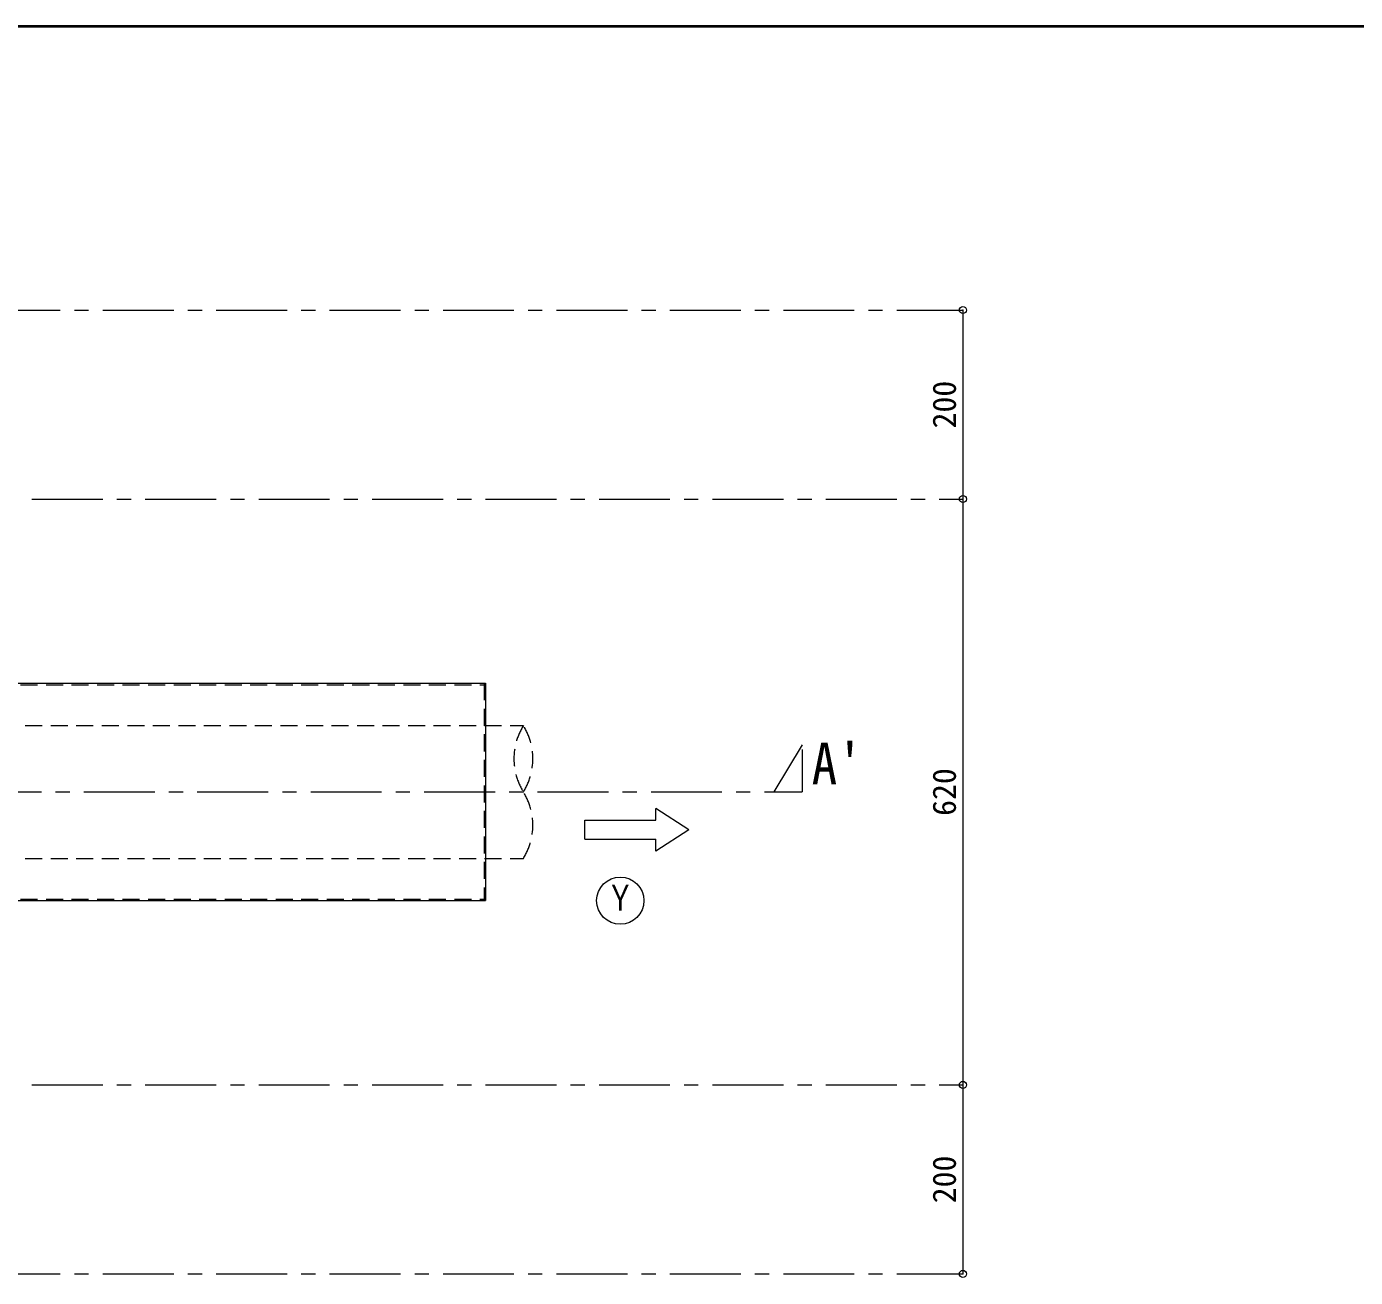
# Model space of a CAD drawing. Units: millimetres at full size, sheet at 1:15. Extents: x -3151 to 2924, y -2106 to 2109.
# Drawn here: x -814 to 592, y 785 to 2109 of the extents above; entities that cross this region are included whole.
import ezdxf
from ezdxf.enums import TextEntityAlignment as Align

# ---------------------------------------------------------------- set-up
doc = ezdxf.new("R2010")
doc.units = ezdxf.units.MM
doc.header["$LTSCALE"] = 15
doc.header["$PDMODE"] = 32
doc.header["$PDSIZE"] = 7.5
doc.linetypes.add('CHAIN1', pattern=[8, 5, -1, 1, -1])
doc.linetypes.add('DASHED1', pattern=[1.8, 1.2, -0.6])
doc.layers.add('0-0____1', color=7, linetype='Continuous', lineweight=9)
doc.layers.add('0-E_寸法', color=4, linetype='Continuous', lineweight=9)
doc.styles.add('ＭＳ ゴシック', font='')
doc.styles.get('ＭＳ ゴシック').set_extended_font_data('MS Gothic')

msp = doc.modelspace()

# ---------------------------------------------------------------- linework, layer by layer
at = {"layer": '0-0____1', "color": 1, "lineweight": 40}
msp.add_line((2924.1, 2109.17), (-3150.9, 2109.17), dxfattribs=at)
at = {"layer": '0-0____1', "color": 4, "linetype": 'CHAIN1'}
for p, q in [((-853.4, 1809.17), (176.6, 1809.17)), ((-808.4, 1609.17), (176.6, 1609.17)), ((6.6, 1349.17), (-23.4, 1299.17)), ((6.6, 1344.17), (6.6, 1299.17)), ((-2793.4, 1299.17), (6.6, 1299.17)), ((-808.4, 989.17), (176.6, 989.17)), ((-853.4, 789.17), (176.6, 789.17))]:
    msp.add_line(p, q, dxfattribs=at)
at = {"layer": '0-0____1', "color": 4, "linetype": 'DASHED1'}
for p, q in [((-928.4, 1412.57), (-330, 1412.57)), ((-330, 1414.17), (-330, 1184.17)), ((-869.4, 1369.52), (-288.4, 1369.52)), ((-330, 1375.67), (-328.4, 1375.67)), ((-869.4, 1228.82), (-288.4, 1228.82)), ((-330, 1222.67), (-328.4, 1222.67)), ((-928.4, 1185.77), (-330, 1185.77))]:
    msp.add_line(p, q, dxfattribs=at)
at = {"layer": '0-0____1', "lineweight": 18}
for p, q in [((-823.4, 1414.17), (-328.4, 1414.17)), ((-328.4, 1414.17), (-328.4, 1184.17)), ((-823.4, 1184.17), (-328.4, 1184.17))]:
    msp.add_line(p, q, dxfattribs=at)
at = {"layer": '0-0____1', "color": 4}
for p, q in [((-113.4, 1259.17), (-148.4, 1281.67)), ((-148.4, 1269.17), (-148.4, 1281.67)), ((-113.4, 1259.17), (-148.4, 1236.67)), ((-223.4, 1249.17), (-148.4, 1249.17)), ((-148.4, 1236.67), (-148.4, 1249.17))]:
    msp.add_line(p, q, dxfattribs=at)
msp.add_lwpolyline([(-223.4, 1249.17), (-223.4, 1269.17), (-148.4, 1269.17)], dxfattribs=at)
at = {"layer": '0-0____1', "lineweight": 18}
msp.add_circle((-185.9, 1184.17), 25, dxfattribs=at)
at = {"layer": '0-0____1', "color": 4, "linetype": 'DASHED1'}
for centre, start, end in [((-231.54, 1334.35), 148.25986, 211.74014), ((-345.27, 1334.35), 328.25986, 31.74014), ((-345.27, 1264), 328.25986, 31.74014)]:
    msp.add_arc(centre, 66.86, start, end, dxfattribs=at)
at = {"layer": '0-E_寸法'}
for p, q in [((176.6, 1809.17), (176.6, 1609.17)), ((176.6, 1609.17), (176.6, 989.17)), ((176.6, 989.17), (176.6, 789.17))]:
    msp.add_line(p, q, dxfattribs=at)
at = {"layer": '0-E_寸法', "color": 1}
for p in [(176.6, 1809.17), (176.6, 1609.17), (176.6, 989.17), (176.6, 789.17)]:
    msp.add_point(p, dxfattribs=at)

# ---------------------------------------------------------------- texts
at = {"layer": '0-0____1', "style": 'ＭＳ ゴシック'}
for s, height, width, p in [("A'", 43.99, 0.9, (16.6, 1294.17)), ('Ｙ', 27.49, 0.8, (-200.9, 1165.42))]:
    msp.add_text(s, height=height, dxfattribs=dict(at, width=width)).set_placement(p, align=Align.BOTTOM_LEFT)
at = {"layer": '0-E_寸法', "color": 7, "style": 'ＭＳ ゴシック'}
for s, p in [('200', (176.6, 1683.86)), ('620', (176.6, 1273.86)), ('200', (176.6, 863.86))]:
    msp.add_text(s, height=24.74, rotation=90, dxfattribs=at).set_placement(p, align=Align.BOTTOM_LEFT)

doc.saveas('drawing.dxf')
